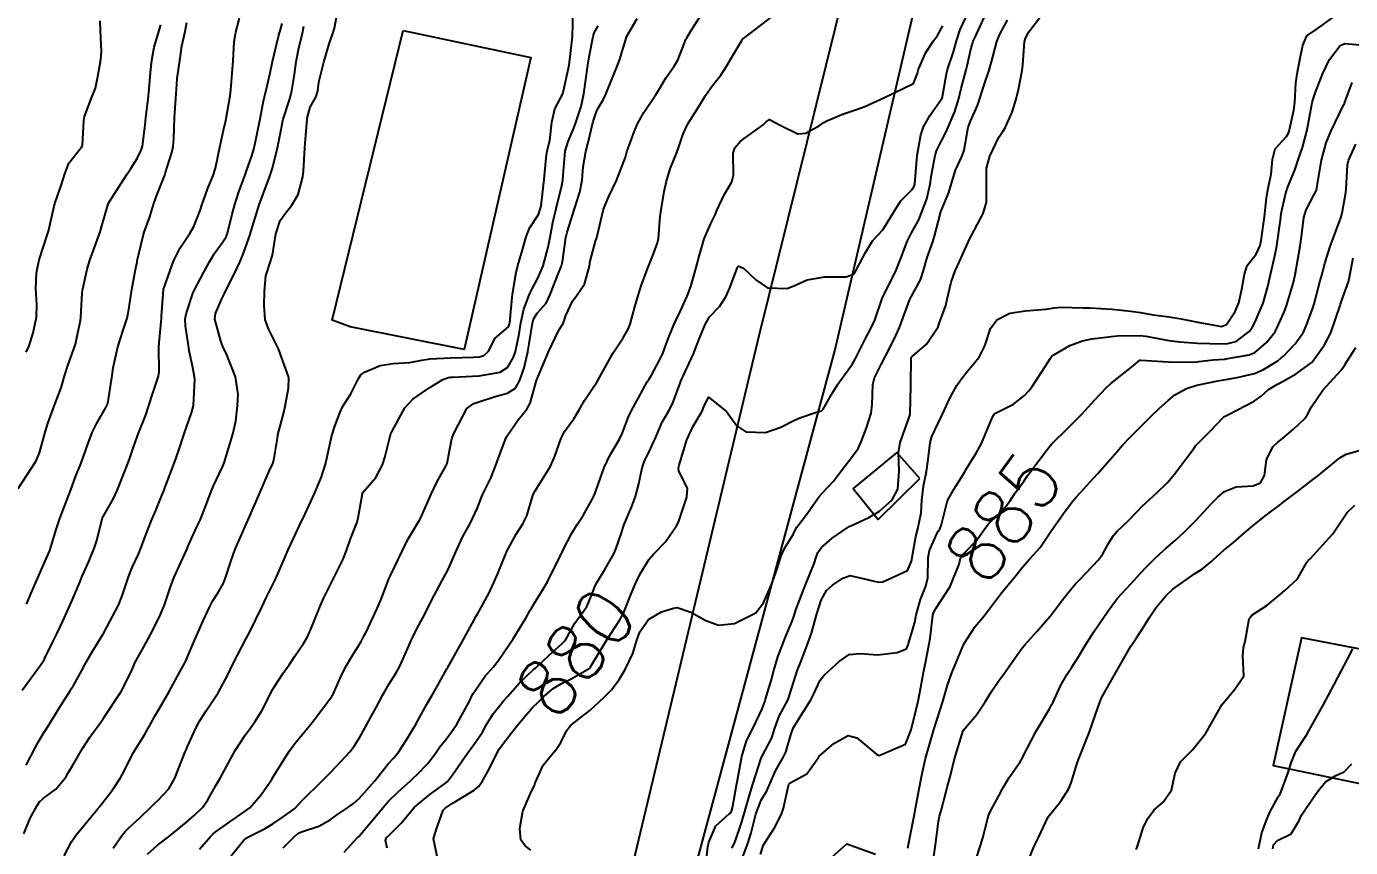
# Model space of a CAD drawing. Header units: metres. Extents: x 307586 to 320046, y 7427249 to 7434250.
# Drawn here: x 319633.7 to 319725.9, y 7427347 to 7427404.1 of the extents above; entities that cross this region are included whole.
import ezdxf
from ezdxf.enums import TextEntityAlignment as Align

# ---------------------------------------------------------------- set-up
doc = ezdxf.new("R2010")
doc.units = ezdxf.units.M
doc.header["$MEASUREMENT"] = 0
for name, color, linetype in [('Cotas', 45, 'Continuous'), ('Curvas de Nivel 1m', 11, 'Continuous'), ('Curvas de Nivel 5m', 15, 'Continuous'), ('Edificações', 30, 'Continuous'), ('Vias Secundárias', 230, 'Continuous')]:
    doc.layers.add(name, color=color, linetype=linetype)
doc.styles.add('Style-STANDARD', font='STANDARD.shx')

msp = doc.modelspace()

# ---------------------------------------------------------------- linework, layer by layer
at = {"layer": 'Curvas de Nivel 1m', "flags": 128}
for points, elevation in [([(319636.327, 7427346.366), (319636.838, 7427347.339), (319637.181, 7427347.855), (319638.62, 7427349.593), (319638.826, 7427349.831), (319638.841, 7427349.853), (319638.864, 7427349.877), (319639.712, 7427350.99), (319640.261, 7427351.816), (319640.478, 7427352.234), (319640.906, 7427353.087), (319641.154, 7427353.564), (319641.299, 7427353.806), (319641.934, 7427354.793), (319642.49, 7427355.795), (319642.646, 7427356.093), (319642.951, 7427356.623), (319643.618, 7427357.78), (319644.394, 7427359.186), (319644.703, 7427359.764), (319644.796, 7427359.953), (319644.992, 7427360.396), (319645.405, 7427361.36), (319645.576, 7427361.754), (319646.021, 7427362.752), (319646.477, 7427363.746), (319646.669, 7427364.113), (319647.048, 7427364.725), (319647.423, 7427365.37), (319647.573, 7427365.735), (319647.933, 7427366.872), (319648.245, 7427367.728), (319648.498, 7427368.32), (319649.113, 7427369.72), (319649.972, 7427371.707), (319650.603, 7427373.154), (319650.854, 7427373.694), (319650.927, 7427373.923), (319651.18, 7427375.466), (319651.212, 7427375.66), (319651.218, 7427375.69), (319651.626, 7427377.258), (319651.716, 7427377.685), (319651.962, 7427378.942), (319651.988, 7427379.682), (319651.253, 7427381.69), (319650.591, 7427383.025), (319650.319, 7427383.704), (319650.259, 7427384.735), (319650.277, 7427385.705), (319650.38, 7427386.77), (319650.686, 7427387.7), (319650.828, 7427388.2), (319651.076, 7427389.694), (319651.362, 7427390.623), (319651.817, 7427391.237), (319652.194, 7427391.682), (319652.629, 7427392.429), (319652.961, 7427393.674), (319653.003, 7427394.07), (319653.101, 7427395.673), (319653.122, 7427395.977), (319653.248, 7427397.672), (319653.274, 7427397.843), (319653.456, 7427398.51), (319653.877, 7427399.254), (319653.997, 7427399.662), (319654.076, 7427400.259), (319654.425, 7427401.656), (319654.795, 7427402.94), (319655.04, 7427403.647), (319655.149, 7427404.015), (319655.458, 7427405.641)], 872), ([(319639.737, 7427346.918), (319640.357, 7427347.815), (319640.58, 7427348.078), (319640.848, 7427348.348), (319641.612, 7427349.046), (319642.395, 7427349.795), (319642.63, 7427350.029), (319642.87, 7427350.259), (319643.625, 7427351.036), (319644.046, 7427351.773), (319644.764, 7427353.615), (319644.82, 7427353.761), (319644.916, 7427353.993), (319645.466, 7427355.224), (319645.751, 7427355.752), (319646.216, 7427356.482), (319646.961, 7427357.576), (319647.065, 7427357.738), (319647.721, 7427358.99), (319648.077, 7427359.724), (319649.011, 7427361.521), (319649.12, 7427361.718), (319649.227, 7427361.929), (319650.095, 7427363.704), (319650.401, 7427364.341), (319651.063, 7427365.69), (319651.668, 7427367.093), (319651.928, 7427367.682), (319652.296, 7427368.477), (319652.853, 7427369.673), (319652.941, 7427369.845), (319653.118, 7427370.197), (319653.789, 7427371.66), (319654.264, 7427372.773), (319654.537, 7427373.649), (319654.637, 7427374.172), (319654.967, 7427375.643), (319655.19, 7427376.3), (319655.555, 7427377.281), (319655.725, 7427377.635), (319656.288, 7427378.558), (319656.839, 7427379.624), (319656.984, 7427379.874), (319657.237, 7427380.061), (319658.332, 7427380.519), (319659.244, 7427380.658), (319660.396, 7427380.734), (319661.246, 7427380.891), (319661.828, 7427380.983), (319663.248, 7427381.061), (319664.836, 7427381.113), (319665.249, 7427381.135), (319665.554, 7427381.213), (319665.877, 7427381.514), (319666.349, 7427382.422), (319667.27, 7427383.224), (319667.351, 7427383.42), (319667.363, 7427383.499), (319667.529, 7427385.268), (319667.562, 7427385.497), (319667.803, 7427387.01), (319667.921, 7427387.494), (319668.244, 7427388.586), (319668.507, 7427389.488), (319668.746, 7427390.099), (319669.369, 7427391.05), (319669.516, 7427391.478), (319669.548, 7427391.651), (319669.768, 7427393.474), (319669.898, 7427394.99), (319669.98, 7427395.472), (319670.15, 7427396.189), (319670.286, 7427397.467), (319670.514, 7427398.407), (319671.068, 7427399.456), (319671.493, 7427401.45), (319671.723, 7427403.236), (319671.735, 7427403.448), (319671.781, 7427405.207)], 873), ([(319647.429, 7427345.731), (319648.84, 7427347.456), (319648.968, 7427347.583), (319649.178, 7427347.707), (319650.288, 7427348.259), (319650.856, 7427348.593), (319651.507, 7427349.039), (319652.387, 7427349.675), (319652.632, 7427349.916), (319652.878, 7427350.213), (319654.348, 7427351.648), (319654.899, 7427352.202), (319655.604, 7427352.935), (319656.232, 7427353.627), (319656.528, 7427354.014), (319656.928, 7427354.648), (319657.28, 7427355.272), (319657.46, 7427355.612), (319658.053, 7427356.702), (319658.536, 7427357.596), (319658.686, 7427357.876), (319658.975, 7427358.363), (319659.451, 7427359.121), (319659.711, 7427359.583), (319660.115, 7427360.466), (319660.581, 7427361.574), (319661.022, 7427362.444), (319661.426, 7427363.169), (319661.623, 7427363.564), (319662.094, 7427364.512), (319662.664, 7427365.554), (319662.807, 7427365.811), (319663.071, 7427366.317), (319663.612, 7427367.542), (319664.069, 7427368.564), (319664.611, 7427369.528), (319665.124, 7427370.608), (319665.368, 7427371.28), (319665.47, 7427371.517), (319666.015, 7427372.641), (319666.368, 7427373.508), (319666.578, 7427374.09), (319667.106, 7427375.501), (319667.134, 7427375.55), (319667.184, 7427375.619), (319667.944, 7427376.744), (319668.546, 7427377.487), (319668.789, 7427377.904), (319669.233, 7427379.48), (319670.056, 7427381.468), (319670.789, 7427382.978), (319671.075, 7427383.453), (319671.137, 7427383.59), (319671.281, 7427384.001), (319671.734, 7427385.008), (319672.068, 7427385.442), (319672.565, 7427386.183), (319672.909, 7427387.434), (319672.976, 7427387.785), (319673.349, 7427389.173), (319673.413, 7427389.368), (319673.43, 7427389.429), (319673.448, 7427389.522), (319673.891, 7427391.422), (319674.256, 7427392.287), (319674.802, 7427393.409), (319675.419, 7427395.038), (319675.5, 7427395.321), (319675.526, 7427395.399), (319676.026, 7427396.805), (319676.278, 7427397.392), (319676.699, 7427398.143), (319677.471, 7427399.274), (319677.515, 7427399.337), (319677.539, 7427399.379), (319678.262, 7427400.595), (319678.823, 7427401.367), (319679.073, 7427401.79), (319679.516, 7427402.925), (319679.638, 7427403.242), (319679.696, 7427403.357), (319679.956, 7427403.782), (319680.958, 7427405.339)], 876), ([(319658.836, 7427346.902), (319658.714, 7427347.464), (319658.754, 7427347.591), (319658.789, 7427347.645), (319658.845, 7427347.704), (319659.795, 7427348.645), (319660.562, 7427349.573), (319660.709, 7427349.737), (319660.876, 7427349.886), (319661.792, 7427350.653), (319662.892, 7427351.436), (319663.021, 7427351.548), (319663.375, 7427352.02), (319664.421, 7427353.527), (319664.629, 7427353.813), (319664.923, 7427354.218), (319665.457, 7427354.993), (319665.757, 7427355.512), (319666.203, 7427356.255), (319666.96, 7427357.186), (319667.227, 7427357.496), (319668.041, 7427358.42), (319668.991, 7427359.321), (319669.074, 7427359.387), (319669.177, 7427359.468), (319670.118, 7427360.343), (319671.01, 7427361.153), (319671.162, 7427361.297), (319671.264, 7427361.447), (319671.888, 7427362.578), (319672.528, 7427363.435), (319672.733, 7427363.737), (319673.049, 7427364.5), (319673.316, 7427365.17), (319673.443, 7427365.424), (319673.979, 7427366.324), (319674.612, 7427367.407), (319674.763, 7427367.73), (319675.103, 7427368.726), (319675.261, 7427369.249), (319675.32, 7427369.398), (319675.856, 7427370.662), (319676.117, 7427371.39), (319676.337, 7427372.192), (319676.591, 7427373.386), (319676.725, 7427373.819), (319677.173, 7427374.73), (319677.382, 7427375.176), (319677.462, 7427375.377), (319677.992, 7427376.575), (319678.455, 7427377.367), (319678.709, 7427377.866), (319679.232, 7427379.287), (319679.249, 7427379.344), (319679.255, 7427379.36), (319679.269, 7427379.395), (319680.162, 7427381.346), (319680.478, 7427382.129), (319680.954, 7427383.335), (319681.289, 7427383.909), (319681.985, 7427384.634), (319682.413, 7427385.319), (319682.7, 7427385.925), (319683.208, 7427387.311), (319683.242, 7427387.393), (319683.325, 7427387.451), (319683.659, 7427387.305), (319684.513, 7427386.49), (319685.31, 7427385.939), (319686.684, 7427385.892), (319687.312, 7427386.141), (319688.083, 7427386.485), (319689.318, 7427386.711), (319690.807, 7427386.707), (319691.32, 7427386.888), (319691.457, 7427387.073), (319691.523, 7427387.208), (319692.137, 7427388.406), (319692.631, 7427389.197), (319692.979, 7427389.572), (319693.361, 7427389.966), (319694.1, 7427391.179), (319694.581, 7427391.976), (319695.397, 7427392.775), (319695.547, 7427393.013), (319695.577, 7427393.158), (319695.71, 7427394.868), (319695.739, 7427395.157), (319695.992, 7427396.6), (319696.184, 7427397.153), (319696.645, 7427397.958), (319697.473, 7427399.114), (319697.481, 7427399.131), (319697.777, 7427400.85), (319697.855, 7427401.136), (319698.271, 7427402.372), (319698.476, 7427403.13), (319698.733, 7427403.926), (319699.3, 7427405.122)], 879), ([(319680.971, 7427345.329), (319681.17, 7427346.997), (319681.232, 7427347.326), (319681.725, 7427348.456), (319682.675, 7427349.312), (319682.788, 7427349.397), (319682.877, 7427349.728), (319683.164, 7427351.306), (319683.227, 7427351.636), (319683.541, 7427353.301), (319683.847, 7427354.379), (319684.315, 7427355.289), (319684.956, 7427356.601), (319685.132, 7427357.107), (319685.186, 7427357.278), (319685.596, 7427358.661), (319685.757, 7427359.272), (319686.041, 7427360.232), (319686.431, 7427361.266), (319686.6, 7427361.684), (319687.035, 7427362.716), (319687.183, 7427363.116), (319687.224, 7427363.257), (319687.301, 7427363.512), (319687.963, 7427365.247), (319688.567, 7427366.727), (319688.731, 7427367.235), (319688.83, 7427367.491), (319689.092, 7427367.841), (319689.828, 7427368.497), (319690.871, 7427369.212), (319691.012, 7427369.313), (319691.115, 7427369.369), (319692.389, 7427369.929), (319693.125, 7427370.39), (319694.013, 7427371.177), (319694.408, 7427371.907), (319694.497, 7427373.17), (319694.443, 7427374.439), (319694.562, 7427375.169), (319695.201, 7427376.973), (319695.251, 7427377.111), (319695.261, 7427377.159), (319695.309, 7427379.082), (319695.309, 7427379.159), (319695.338, 7427381.073), (319695.385, 7427381.159), (319696.403, 7427382.012), (319697.161, 7427383.141), (319697.199, 7427383.225), (319697.286, 7427383.456), (319697.73, 7427384.704), (319697.829, 7427385.135), (319698.113, 7427386.334), (319698.395, 7427387.129), (319698.683, 7427387.776), (319699.296, 7427389.121), (319699.312, 7427389.161), (319699.354, 7427389.242), (319700.351, 7427391.105), (319700.575, 7427391.912), (319700.571, 7427393.102), (319700.582, 7427394.27), (319700.804, 7427395.099), (319701.436, 7427396.435), (319701.703, 7427396.825), (319701.877, 7427397.086), (319702.371, 7427398.169), (319702.651, 7427399.078), (319702.803, 7427399.754), (319703.065, 7427401.074), (319703.112, 7427401.461), (319703.224, 7427403.073), (319703.283, 7427403.314), (319703.53, 7427403.769), (319704.521, 7427405.055)], 882), ([(319633.133, 7427371.961), (319634.375, 7427373.892), (319634.611, 7427374.438), (319635.005, 7427375.883), (319635.189, 7427376.485), (319635.56, 7427377.515), (319635.704, 7427377.875), (319636.122, 7427378.963), (319636.384, 7427379.868), (319636.576, 7427380.524), (319637.075, 7427381.862), (319637.116, 7427382), (319637.261, 7427382.69), (319637.463, 7427383.666), (319637.493, 7427383.858), (319637.579, 7427385.576), (319637.617, 7427385.857), (319637.93, 7427387.24), (319638.11, 7427387.852), (319638.445, 7427388.74), (319638.836, 7427389.845), (319638.956, 7427390.244), (319639.371, 7427391.696), (319639.422, 7427391.839), (319639.477, 7427391.942), (319640.691, 7427393.821), (319640.966, 7427394.25), (319641.41, 7427394.94), (319641.699, 7427395.527), (319641.774, 7427395.806), (319641.967, 7427397.275), (319642.025, 7427397.804), (319642.187, 7427399.078), (319642.252, 7427399.802), (319642.343, 7427400.942), (319642.429, 7427401.801), (319642.593, 7427402.708), (319642.92, 7427403.796), (319643.071, 7427404.244)], 867), ([(319633.404, 7427357.903), (319634.495, 7427359.404), (319634.85, 7427359.882), (319634.9, 7427359.965), (319634.987, 7427360.145), (319635.552, 7427361.327), (319635.833, 7427361.872), (319636.223, 7427362.666), (319636.754, 7427363.863), (319636.839, 7427364.059), (319637.043, 7427364.549), (319637.434, 7427365.48), (319637.59, 7427365.855), (319638.047, 7427366.877), (319638.45, 7427367.846), (319638.596, 7427368.336), (319638.963, 7427369.841), (319639.003, 7427369.942), (319639.107, 7427370.134), (319639.742, 7427371.212), (319640.028, 7427371.827), (319640.599, 7427373.27), (319640.802, 7427373.815), (319640.896, 7427374.075), (319641.168, 7427374.844), (319641.42, 7427375.567), (319641.51, 7427375.807), (319641.985, 7427377.012), (319642.257, 7427377.799), (319642.484, 7427378.527), (319642.895, 7427379.793), (319642.935, 7427380.094), (319642.921, 7427381.793), (319642.94, 7427382.109), (319643.096, 7427383.792), (319643.108, 7427383.959), (319643.238, 7427385.791), (319643.248, 7427385.846), (319643.305, 7427386.026), (319643.946, 7427387.781), (319644.4, 7427388.712), (319645.115, 7427389.764), (319645.357, 7427390.195), (319645.797, 7427391.327), (319645.945, 7427391.754), (319646.323, 7427392.812), (319646.703, 7427393.747), (319646.866, 7427394.28), (319647.168, 7427395.743), (319647.218, 7427395.95), (319647.435, 7427396.915), (319647.582, 7427397.598), (319647.61, 7427397.738), (319647.888, 7427399.314), (319647.935, 7427399.735), (319648.06, 7427401.161), (319648.089, 7427401.734), (319648.17, 7427403.069), (319648.279, 7427403.732), (319648.55, 7427404.708)], 869), ([(319633.514, 7427347.9), (319633.959, 7427348.998), (319634.449, 7427349.886), (319634.619, 7427350.131), (319634.87, 7427350.365), (319635.742, 7427351.009), (319636.445, 7427351.864), (319636.614, 7427352.145), (319636.901, 7427352.646), (319637.609, 7427353.85), (319638.12, 7427354.647), (319638.942, 7427355.781), (319638.965, 7427355.808), (319638.979, 7427355.83), (319639.073, 7427355.957), (319640.287, 7427357.82), (319640.976, 7427359.146), (319641.17, 7427359.619), (319641.255, 7427359.807), (319641.869, 7427360.932), (319642.351, 7427361.797), (319642.581, 7427362.231), (319643.026, 7427363.138), (319643.288, 7427363.786), (319643.728, 7427365.105), (319643.986, 7427365.776), (319644.733, 7427367.418), (319644.887, 7427367.763), (319644.949, 7427367.898), (319645.09, 7427368.222), (319645.58, 7427369.281), (319645.79, 7427369.753), (319646.175, 7427370.697), (319646.565, 7427371.746), (319646.73, 7427372.151), (319647.146, 7427373.023), (319647.383, 7427373.505), (319647.478, 7427373.737), (319647.86, 7427375.045), (319648.071, 7427375.731), (319648.279, 7427376.642), (319648.394, 7427377.728), (319648.438, 7427378.504), (319648.261, 7427379.73), (319647.601, 7427381.385), (319647.422, 7427381.738), (319647.257, 7427382.151), (319646.825, 7427383.744), (319646.87, 7427384.153), (319647.294, 7427385.129), (319647.488, 7427385.55), (319647.581, 7427385.737), (319648.163, 7427386.883), (319648.559, 7427387.728), (319648.788, 7427388.268), (319649.303, 7427389.721), (319649.314, 7427389.76), (319649.355, 7427389.904), (319649.906, 7427391.712), (319650.203, 7427392.529), (319650.653, 7427393.701), (319650.832, 7427394.268), (319651.179, 7427395.694), (319651.436, 7427396.958), (319651.549, 7427397.582), (319651.576, 7427397.689), (319652.052, 7427399.096), (319652.187, 7427399.683), (319652.362, 7427400.803), (319652.489, 7427401.68), (319652.648, 7427402.532), (319652.931, 7427403.676), (319653.032, 7427404.163)], 871), ([(319633.691, 7427381.459), (319633.881, 7427381.901), (319634.174, 7427382.809), (319634.407, 7427383.893), (319634.414, 7427384.765), (319634.357, 7427385.894), (319634.409, 7427386.989), (319634.594, 7427387.891), (319635.192, 7427389.733), (319635.234, 7427389.882), (319635.255, 7427389.971), (319635.351, 7427390.393), (319635.628, 7427391.619), (319635.696, 7427391.877), (319636.132, 7427393.126), (319636.366, 7427393.87), (319636.649, 7427394.623), (319637.419, 7427395.595), (319637.546, 7427395.733), (319637.595, 7427395.858), (319637.701, 7427397.597), (319637.743, 7427397.857), (319638.213, 7427399.101), (319638.502, 7427399.85), (319638.681, 7427400.648), (319638.881, 7427401.846), (319638.926, 7427402.419), (319638.858, 7427403.847), (319638.836, 7427404.534)], 866), ([(319633.701, 7427363.9), (319634.105, 7427364.837), (319634.568, 7427365.887), (319635.075, 7427367.071), (319635.318, 7427367.64), (319635.408, 7427367.877), (319635.796, 7427369.173), (319636.023, 7427369.871), (319636.328, 7427370.654), (319636.781, 7427371.864), (319636.876, 7427372.122), (319637.143, 7427372.833), (319637.44, 7427373.568), (319637.554, 7427373.856), (319637.978, 7427375.045), (319638.276, 7427375.849), (319638.571, 7427376.465), (319639.2, 7427377.559), (319639.337, 7427377.838), (319639.393, 7427378.025), (319639.667, 7427379.833), (319639.75, 7427380.352), (319640.074, 7427381.828), (319640.428, 7427382.986), (319640.706, 7427383.818), (319640.808, 7427384.289), (319641.035, 7427385.814), (319641.318, 7427387.32), (319641.401, 7427387.73), (319641.415, 7427387.809), (319641.778, 7427389.374), (319641.911, 7427389.804), (319642.292, 7427390.872), (319642.575, 7427391.798), (319642.782, 7427392.393), (319643.348, 7427393.79), (319643.356, 7427393.827), (319643.395, 7427393.96), (319643.83, 7427395.371), (319643.919, 7427395.783), (319643.973, 7427396.326), (319644.024, 7427397.781), (319644.115, 7427399.128), (319644.149, 7427399.78), (319644.205, 7427400.504), (319644.376, 7427401.777), (319644.518, 7427402.795), (319644.747, 7427403.778), (319644.88, 7427404.419)], 868), ([(319642.141, 7427346.485), (319642.836, 7427347.124), (319643.684, 7427347.777), (319644.853, 7427348.725), (319645.413, 7427349.198), (319645.972, 7427349.749), (319646.336, 7427350.28), (319646.886, 7427351.278), (319647.16, 7427351.736), (319647.463, 7427352.296), (319648.236, 7427353.72), (319648.929, 7427354.773), (319649.323, 7427355.32), (319649.601, 7427355.703), (319650.129, 7427356.52), (319650.72, 7427357.692), (319650.797, 7427357.86), (319650.97, 7427358.167), (319651.572, 7427359.097), (319651.99, 7427359.68), (319652.406, 7427360.269), (319653.008, 7427361.161), (319653.293, 7427361.666), (319653.517, 7427362.162), (319654.112, 7427363.654), (319654.399, 7427364.293), (319655.063, 7427365.64), (319655.727, 7427366.983), (319655.988, 7427367.631), (319656.279, 7427368.444), (319656.733, 7427369.624), (319656.817, 7427369.922), (319657.103, 7427371.62), (319657.109, 7427371.644), (319657.133, 7427371.668), (319658.036, 7427372.719), (319658.503, 7427373.607), (319658.657, 7427374.108), (319659.027, 7427375.602), (319659.065, 7427375.721), (319659.187, 7427376.002), (319660.048, 7427377.587), (319660.605, 7427378.186), (319661.218, 7427378.6), (319661.795, 7427378.993), (319662.713, 7427379.555), (319663.091, 7427379.694), (319663.235, 7427379.712), (319663.404, 7427379.717), (319665.236, 7427379.813), (319666.691, 7427380.053), (319667.242, 7427380.42), (319667.635, 7427381.11), (319667.757, 7427381.495), (319668.026, 7427382.732), (319668.144, 7427383.491), (319668.335, 7427384.441), (319668.739, 7427385.486), (319668.918, 7427385.873), (319669.314, 7427386.619), (319669.701, 7427387.474), (319670.05, 7427388.761), (319670.183, 7427389.468), (319670.376, 7427390.478), (319670.602, 7427391.462), (319670.99, 7427393.057), (319671.056, 7427393.455), (319671.08, 7427393.772), (319671.23, 7427395.453), (319671.43, 7427396.12), (319671.839, 7427397.046), (319671.978, 7427397.445), (319672.332, 7427398.57), (319672.532, 7427399.439), (319672.64, 7427400.28), (319672.804, 7427401.437), (319672.908, 7427402.027), (319673.17, 7427403.434), (319673.253, 7427403.706), (319673.53, 7427404.179)], 874), ([(319651.584, 7427346.934), (319652.316, 7427347.675), (319652.597, 7427347.922), (319652.849, 7427348.044), (319654.07, 7427348.437), (319654.862, 7427348.89), (319655.297, 7427349.205), (319655.934, 7427349.629), (319656.487, 7427350.014), (319656.88, 7427350.365), (319657.956, 7427351.604), (319658.905, 7427352.777), (319659.29, 7427353.206), (319659.617, 7427353.583), (319660.128, 7427354.375), (319660.838, 7427355.571), (319660.878, 7427355.636), (319660.945, 7427355.76), (319661.591, 7427356.93), (319661.951, 7427357.56), (319662.323, 7427358.206), (319662.991, 7427359.39), (319663.049, 7427359.492), (319663.079, 7427359.549), (319663.203, 7427359.755), (319664.185, 7427361.532), (319665.028, 7427363.073), (319665.194, 7427363.356), (319665.288, 7427363.517), (319665.907, 7427364.655), (319666.303, 7427365.508), (319666.526, 7427366.048), (319667.082, 7427367.405), (319667.126, 7427367.5), (319667.82, 7427368.775), (319668.273, 7427369.488), (319668.558, 7427370.046), (319668.979, 7427371.482), (319669.023, 7427371.592), (319669.136, 7427371.785), (319670.18, 7427373.465), (319670.487, 7427374.136), (319670.943, 7427375.454), (319671.188, 7427375.917), (319671.83, 7427376.811), (319672.207, 7427377.44), (319672.564, 7427378.085), (319673.227, 7427379.063), (319673.376, 7427379.282), (319673.469, 7427379.426), (319673.754, 7427379.939), (319674.579, 7427381.41), (319675.264, 7427382.459), (319675.615, 7427383.051), (319675.744, 7427383.395), (319676.079, 7427384.604), (319676.311, 7427385.39), (319676.549, 7427386.149), (319677.007, 7427387.383), (319677.097, 7427387.611), (319677.335, 7427388.185), (319677.659, 7427389.066), (319677.721, 7427389.376), (319677.85, 7427390.893), (319677.911, 7427391.375), (319678.127, 7427392.638), (319678.283, 7427393.371), (319678.551, 7427394.229), (319678.993, 7427395.364), (319679.109, 7427395.68), (319679.436, 7427396.653), (319679.766, 7427397.355), (319680.42, 7427398.384), (319681.007, 7427399.337), (319681.48, 7427400.021), (319682.065, 7427400.746), (319682.446, 7427401.32), (319682.829, 7427401.99), (319683.521, 7427403.165), (319683.579, 7427403.252), (319683.642, 7427403.308), (319685.538, 7427404.74)], 877), ([(319655.843, 7427346.619), (319656.747, 7427347.621), (319656.8, 7427347.664), (319656.844, 7427347.712), (319657.714, 7427348.753), (319658.422, 7427349.597), (319658.878, 7427350.125), (319659.609, 7427350.859), (319660.418, 7427351.575), (319660.666, 7427351.801), (319660.897, 7427352.025), (319661.658, 7427352.809), (319662.22, 7427353.557), (319662.499, 7427353.975), (319662.927, 7427354.509), (319663.384, 7427355.095), (319663.679, 7427355.539), (319664.527, 7427357.095), (319664.733, 7427357.523), (319664.814, 7427357.673), (319664.969, 7427357.923), (319665.641, 7427358.856), (319666.2, 7427359.508), (319666.551, 7427359.951), (319667.004, 7427360.596), (319667.615, 7427361.491), (319668.482, 7427362.933), (319668.792, 7427363.474), (319668.88, 7427363.627), (319669.039, 7427363.9), (319669.652, 7427364.866), (319669.996, 7427365.461), (319670.877, 7427367.248), (319670.975, 7427367.452), (319671.011, 7427367.524), (319671.086, 7427367.677), (319671.691, 7427368.857), (319672.057, 7427369.441), (319672.477, 7427370.079), (319673.131, 7427371.239), (319673.223, 7427371.429), (319673.283, 7427371.576), (319673.944, 7427373.418), (319674.326, 7427374.252), (319675.006, 7427375.403), (319675.187, 7427375.778), (319675.645, 7427376.949), (319675.847, 7427377.394), (319676.328, 7427378.277), (319676.946, 7427379.383), (319677.056, 7427379.561), (319677.238, 7427379.863), (319677.777, 7427380.845), (319678.024, 7427381.372), (319678.358, 7427382.273), (319678.788, 7427383.365), (319678.951, 7427383.698), (319679.293, 7427384.37), (319679.73, 7427385.354), (319679.985, 7427386.025), (319680.359, 7427387.344), (319680.548, 7427388.129), (319680.91, 7427389.337), (319681.364, 7427390.421), (319681.669, 7427391.028), (319681.801, 7427391.326), (319682.309, 7427392.401), (319682.826, 7427393.316), (319682.94, 7427393.782), (319682.938, 7427395.315), (319683.049, 7427395.692), (319683.431, 7427396.14), (319685.017, 7427397.286), (319685.231, 7427397.498), (319685.449, 7427397.66), (319686.204, 7427397.272), (319687.437, 7427396.669), (319687.997, 7427396.695), (319688.944, 7427397.245), (319689.24, 7427397.449), (319689.448, 7427397.567), (319690.622, 7427398.056), (319691.46, 7427398.343), (319692.104, 7427398.563), (319693.473, 7427399.19), (319695.483, 7427400.176), (319695.76, 7427400.887), (319695.837, 7427401.157), (319696.343, 7427402.319), (319696.88, 7427403.146), (319697.152, 7427403.519), (319697.533, 7427404.187)], 878), ([(319668.836, 7427346.757), (319668.441, 7427347.079), (319668.149, 7427347.48), (319668.061, 7427348.276), (319668.267, 7427349.479), (319668.887, 7427350.888), (319669.08, 7427351.279), (319669.139, 7427351.468), (319669.689, 7427352.679), (319670.328, 7427353.456), (319670.602, 7427353.769), (319670.925, 7427354.258), (319671.314, 7427355.07), (319671.588, 7427355.444), (319672.347, 7427356.038), (319672.954, 7427356.504), (319673.953, 7427357.415), (319674.447, 7427357.932), (319674.982, 7427358.663), (319675.26, 7427359.126), (319675.423, 7427359.396), (319675.935, 7427360.46), (319676.218, 7427361.388), (319676.433, 7427361.971), (319677.027, 7427362.824), (319677.943, 7427363.366), (319678.761, 7427363.631), (319679.038, 7427363.668), (319679.983, 7427363.341), (319681.027, 7427362.755), (319681.901, 7427362.444), (319683.025, 7427362.548), (319684.497, 7427363.288), (319685.05, 7427364.001), (319685.445, 7427364.891), (319685.6, 7427365.275), (319685.992, 7427366.352), (319686.267, 7427367.268), (319686.521, 7427367.836), (319687.105, 7427368.756), (319687.273, 7427369.095), (319687.365, 7427369.256), (319688.108, 7427370.231), (319688.791, 7427371.235), (319688.936, 7427371.433), (319689.139, 7427371.649), (319689.914, 7427372.466), (319690.485, 7427373.22), (319691.172, 7427374.115), (319691.632, 7427374.752), (319691.855, 7427375.203), (319692.216, 7427376.176), (319692.534, 7427377.197), (319692.609, 7427377.799), (319692.649, 7427379.196), (319692.771, 7427379.662), (319693.247, 7427380.6), (319693.543, 7427381.186), (319694.125, 7427382.322), (319694.519, 7427383.171), (319695.218, 7427385.078), (319695.25, 7427385.161), (319695.304, 7427385.27), (319695.969, 7427386.501), (319696.197, 7427387.151), (319696.449, 7427388.036), (319696.837, 7427389.145), (319696.963, 7427389.538), (319697.36, 7427391.14), (319697.374, 7427391.184), (319697.959, 7427392.57), (319698.119, 7427393.133), (319698.422, 7427394.121), (319698.878, 7427395.125), (319699.017, 7427395.534), (319699.307, 7427397.121), (319699.332, 7427397.234), (319699.449, 7427397.55), (319699.942, 7427398.637), (319700.109, 7427399.11), (319700.381, 7427400.006), (319700.752, 7427401.101), (319700.924, 7427401.677), (319701.297, 7427403.093), (319701.528, 7427403.642), (319702.04, 7427404.583)], 881), ([(319682.839, 7427346.918), (319683.034, 7427347.307), (319683.502, 7427348.662), (319683.695, 7427349.298), (319684.02, 7427350.428), (319684.266, 7427351.289), (319684.913, 7427353.245), (319684.924, 7427353.269), (319685.611, 7427354.599), (319685.838, 7427355.271), (319686.124, 7427356.096), (319686.749, 7427357.262), (319686.816, 7427357.41), (319686.973, 7427357.942), (319687.291, 7427358.952), (319687.395, 7427359.254), (319687.635, 7427359.886), (319688.162, 7427361.243), (319688.378, 7427361.885), (319688.755, 7427363.234), (319689.053, 7427364.192), (319689.424, 7427364.862), (319689.855, 7427365.222), (319690.569, 7427365.714), (319691.07, 7427365.902), (319692.746, 7427365.513), (319693.065, 7427365.438), (319693.347, 7427365.467), (319695.074, 7427366.25), (319695.344, 7427366.894), (319695.386, 7427367.157), (319695.651, 7427368.608), (319695.793, 7427369.153), (319696.018, 7427370.257), (319696.081, 7427371.151), (319696.185, 7427372.112), (319696.404, 7427373.148), (319696.492, 7427373.825), (319696.64, 7427375.145), (319696.761, 7427375.57), (319697.197, 7427376.505), (319697.499, 7427377.137), (319698.053, 7427378.299), (319698.514, 7427379.127), (319698.798, 7427379.564), (319699.243, 7427380.127), (319700.074, 7427381.108), (319700.464, 7427381.903), (319700.842, 7427383.097), (319701.289, 7427383.714), (319702.206, 7427384.168), (319703.296, 7427384.343), (319704.703, 7427384.455), (319705.298, 7427384.547), (319705.748, 7427384.586), (319707.298, 7427384.545), (319707.781, 7427384.532), (319709.297, 7427384.457), (319710.634, 7427384.318), (319711.295, 7427384.227), (319712.19, 7427384.065), (319713.292, 7427383.905), (319714.138, 7427383.784), (319715.289, 7427383.547), (319716.954, 7427383.235), (319717.288, 7427383.379), (319717.902, 7427384.289), (319718.151, 7427384.892), (319718.364, 7427385.843), (319718.535, 7427386.888), (319718.735, 7427387.49), (319719.347, 7427388.278), (319719.631, 7427388.876), (319719.715, 7427389.234), (319719.941, 7427390.871), (319720.07, 7427392.193), (319720.185, 7427392.868), (319720.407, 7427393.859), (319720.502, 7427394.864), (319720.687, 7427395.608), (319721.447, 7427396.455), (319721.604, 7427396.695), (319721.651, 7427396.848), (319721.992, 7427398.32), (319722.055, 7427398.844), (319722.13, 7427400.2), (319722.209, 7427400.843), (319722.423, 7427401.927), (319722.606, 7427402.839), (319722.889, 7427403.477), (319723.534, 7427403.931), (319724.767, 7427404.812)], 883), ([(319683.454, 7427345.926), (319683.965, 7427347.293), (319684.178, 7427347.965), (319684.514, 7427349.285), (319684.883, 7427350.25), (319685.264, 7427350.901), (319685.439, 7427351.275), (319685.885, 7427352.288), (319686.439, 7427353.265), (319686.587, 7427353.603), (319686.938, 7427354.81), (319687.099, 7427355.258), (319687.317, 7427355.625), (319688.338, 7427357.239), (319688.547, 7427357.659), (319688.983, 7427358.599), (319689.264, 7427358.952), (319689.58, 7427359.224), (319690.305, 7427359.912), (319691.005, 7427360.387), (319691.744, 7427360.464), (319693.005, 7427360.37), (319694.362, 7427360.526), (319695.009, 7427360.799), (319695.11, 7427361.061), (319695.137, 7427361.159), (319695.571, 7427362.618), (319695.686, 7427363.154), (319695.969, 7427364.236), (319696.345, 7427365.147), (319696.483, 7427365.732), (319696.515, 7427367.146), (319696.598, 7427367.637), (319697.108, 7427368.811), (319697.238, 7427369.011), (319697.324, 7427369.137), (319697.43, 7427369.45), (319697.848, 7427371.129), (319698.326, 7427371.941), (319699.059, 7427373.112), (319699.165, 7427373.308), (319699.853, 7427374.427), (319700.226, 7427375.1), (319700.979, 7427376.87), (319701.082, 7427377.092), (319701.134, 7427377.161), (319701.205, 7427377.203), (319702.457, 7427377.835), (319703.224, 7427378.442), (319703.526, 7427378.768), (319703.75, 7427379.062), (319704.651, 7427380.453), (319705.024, 7427381.043), (319705.127, 7427381.17), (319705.256, 7427381.266), (319706.373, 7427381.922), (319707.271, 7427382.25), (319707.915, 7427382.372), (319709.276, 7427382.553), (319709.681, 7427382.59), (319711.278, 7427382.619), (319711.673, 7427382.57), (319713.273, 7427382.262), (319714.044, 7427382.165), (319715.27, 7427382.081), (319716.128, 7427382.053), (319717.27, 7427382.035), (319717.969, 7427382.193), (319718.88, 7427382.884), (319719.053, 7427383.115), (319719.29, 7427383.577), (319719.836, 7427384.872), (319720.172, 7427386.016), (319720.359, 7427386.865), (319720.658, 7427388.172), (319720.803, 7427388.858), (319721.034, 7427390.519), (319721.067, 7427390.855), (319721.109, 7427391.122), (319721.397, 7427392.452), (319721.487, 7427392.764), (319721.523, 7427392.849), (319722.067, 7427394.193), (319722.287, 7427394.841), (319722.577, 7427395.698), (319722.881, 7427396.836), (319722.98, 7427397.313), (319723.262, 7427398.832), (319723.3, 7427399.006), (319723.48, 7427399.561), (319723.988, 7427400.823), (319724.477, 7427401.846), (319725.207, 7427402.805), (319725.524, 7427402.941), (319727.385, 7427402.781)], 884), ([(319695.089, 7427346.909), (319695.15, 7427347.157), (319695.43, 7427348.589), (319695.53, 7427349.153), (319695.736, 7427350.299), (319695.897, 7427351.15), (319696.059, 7427351.995), (319696.317, 7427353.146), (319696.876, 7427355.074), (319696.895, 7427355.14), (319696.904, 7427355.179), (319696.945, 7427355.317), (319697.522, 7427357.132), (319697.857, 7427358.249), (319698.166, 7427359.122), (319698.967, 7427361.065), (319698.985, 7427361.11), (319698.991, 7427361.133), (319699.014, 7427361.17), (319699.796, 7427362.338), (319700.4, 7427363.096), (319700.685, 7427363.455), (319701.052, 7427363.96), (319701.54, 7427364.603), (319701.947, 7427365.081), (319702.454, 7427365.691), (319703.077, 7427366.489), (319703.593, 7427367.062), (319704.305, 7427367.842), (319705.113, 7427369.04), (319705.931, 7427370.226), (319706.549, 7427371.026), (319706.818, 7427371.343), (319707.143, 7427371.711), (319707.767, 7427372.397), (319708.319, 7427373.003), (319709.173, 7427373.959), (319709.646, 7427374.518), (319710.054, 7427374.981), (319710.613, 7427375.552), (319711.195, 7427376.147), (319711.607, 7427376.558), (319712.017, 7427376.962), (319712.621, 7427377.546), (319713.22, 7427378.097), (319713.685, 7427378.484), (319714.508, 7427378.931), (319715.235, 7427379.146), (319716.684, 7427379.46), (319717.239, 7427379.553), (319718.042, 7427379.689), (319719.244, 7427379.975), (319719.872, 7427380.238), (319720.858, 7427380.854), (319721.083, 7427381.025), (319721.258, 7427381.185), (319722.086, 7427382.027), (319722.645, 7427382.836), (319722.844, 7427383.278), (319723.3, 7427384.518), (319723.396, 7427384.829), (319723.788, 7427386.361), (319723.923, 7427386.821), (319724.148, 7427387.625), (319724.504, 7427388.813), (319725.189, 7427390.621), (319725.261, 7427390.802), (319725.288, 7427390.887), (319725.38, 7427391.285), (319725.613, 7427392.585), (319725.635, 7427392.798), (319725.721, 7427394.496), (319725.792, 7427394.796), (319726.302, 7427395.929)], 886), ([(319696.83, 7427345.831), (319697.026, 7427347.137), (319697.238, 7427348.764), (319697.309, 7427349.133), (319697.452, 7427349.705), (319697.843, 7427351.126), (319698.064, 7427351.965), (319698.356, 7427353.119), (319698.943, 7427355.11), (319699.868, 7427356.186), (319700.476, 7427357.095), (319700.661, 7427357.4), (319700.975, 7427357.891), (319701.461, 7427358.61), (319701.794, 7427359.082), (319702.298, 7427359.779), (319703.01, 7427360.792), (319703.236, 7427361.067), (319704.091, 7427361.99), (319704.996, 7427363.041), (319705.043, 7427363.096), (319705.874, 7427364.213), (319706.513, 7427365.026), (319706.773, 7427365.315), (319707.069, 7427365.616), (319708.382, 7427367.001), (319708.678, 7427367.407), (319709.101, 7427368.168), (319709.417, 7427368.678), (319709.685, 7427368.984), (319710.418, 7427369.679), (319711.128, 7427370.432), (319711.393, 7427370.705), (319711.676, 7427370.965), (319712.446, 7427371.654), (319713.154, 7427372.349), (319713.435, 7427372.67), (319713.646, 7427372.943), (319715.013, 7427374.754), (319715.14, 7427374.921), (319715.183, 7427374.972), (319716.143, 7427375.961), (319717.061, 7427376.901), (319717.14, 7427376.964), (319717.204, 7427377.003), (319717.421, 7427377.112), (319719.225, 7427378.049), (319719.696, 7427378.397), (319720.226, 7427378.86), (319720.854, 7427379.236), (319721.239, 7427379.427), (319722.151, 7427379.933), (319723.252, 7427380.766), (319723.314, 7427380.829), (319724.128, 7427381.959), (319724.567, 7427382.811), (319725.198, 7427384.697), (319725.228, 7427384.801), (319725.247, 7427384.857), (319725.306, 7427385.014), (319725.779, 7427386.343), (319725.881, 7427386.795), (319726.12, 7427388.018)], 887), ([(319699.835, 7427346.098), (319700.146, 7427347.097), (319700.309, 7427347.637), (319700.695, 7427349.092), (319700.738, 7427349.228), (319700.877, 7427349.522), (319701.422, 7427350.55), (319701.711, 7427351.082), (319702.151, 7427351.83), (319702.921, 7427352.925), (319702.977, 7427353.014), (319703.009, 7427353.069), (319703.083, 7427353.226), (319704.033, 7427355.054), (319704.959, 7427356.623), (319705.111, 7427356.889), (319705.184, 7427357.038), (319705.756, 7427358.257), (319706.192, 7427359.028), (319706.512, 7427359.511), (319707.005, 7427360.273), (319707.447, 7427361.013), (319708.05, 7427361.982), (319708.738, 7427362.995), (319709.047, 7427363.436), (319709.71, 7427364.33), (319710.3, 7427364.978), (319710.68, 7427365.361), (319711.071, 7427365.8), (319711.625, 7427366.417), (319712.18, 7427366.959), (319712.645, 7427367.399), (319713.096, 7427367.812), (319713.706, 7427368.339), (319714.366, 7427368.931), (319715.121, 7427369.708), (319715.703, 7427370.339), (319716.25, 7427370.909), (319716.692, 7427371.352), (319717.146, 7427371.758), (319717.961, 7427372.078), (319719.152, 7427372.15), (319719.666, 7427372.355), (319719.939, 7427372.862), (319720.08, 7427373.954), (319720.519, 7427374.857), (319720.861, 7427375.18), (319721.192, 7427375.45), (319721.964, 7427376.08), (319722.742, 7427376.835), (319722.941, 7427377.107), (319723.221, 7427377.641), (319724, 7427378.818), (319725.247, 7427380.173), (319725.516, 7427380.531), (319725.684, 7427380.796), (319726.29, 7427381.767)], 888), ([(319703.273, 7427345.509), (319703.898, 7427347.054), (319704.213, 7427347.689), (319704.841, 7427349.04), (319704.873, 7427349.092), (319705.742, 7427350.173), (319706.281, 7427351.026), (319706.466, 7427351.458), (319706.921, 7427352.886), (319706.952, 7427352.99), (319706.96, 7427353.019), (319706.983, 7427353.078), (319707.746, 7427355.008), (319708.162, 7427356.209), (319708.435, 7427356.998), (319708.593, 7427357.371), (319708.979, 7427358.086), (319709.314, 7427358.661), (319709.492, 7427358.985), (319710.036, 7427359.947), (319710.639, 7427360.974), (319710.785, 7427361.204), (319711.022, 7427361.549), (319711.585, 7427362.414), (319711.901, 7427362.961), (319712.363, 7427363.643), (319713.058, 7427364.479), (319713.552, 7427364.943), (319715.074, 7427366.009), (319715.627, 7427366.365), (319716.276, 7427366.908), (319716.692, 7427367.301), (319717.094, 7427367.629), (319717.785, 7427368.208), (319718.549, 7427368.878), (319719.118, 7427369.36), (319719.966, 7427370.02), (319721.056, 7427370.851), (319721.1, 7427370.884), (319721.134, 7427370.913), (319722.232, 7427371.754), (319723.157, 7427372.461), (319723.367, 7427372.62), (319723.622, 7427372.823), (319725.176, 7427374.102), (319725.627, 7427374.347), (319727.183, 7427374.78)], 889), ([(319719.529, 7427346.863), (319719.75, 7427347.971), (319720.076, 7427348.858), (319720.31, 7427349.424), (319720.889, 7427350.481), (319721.037, 7427350.703), (319721.111, 7427350.848), (319721.585, 7427352.171), (319721.8, 7427352.841), (319722.116, 7427353.654), (319722.896, 7427354.83), (319722.917, 7427354.856), (319722.944, 7427354.909), (319724, 7427356.815), (319724.992, 7427358.713), (319725.02, 7427358.772), (319725.038, 7427358.8), (319725.725, 7427360.073), (319726.102, 7427360.789)], 891), ([(319720.511, 7427346.853), (319720.569, 7427347.131), (319720.852, 7427347.442), (319721.788, 7427347.912), (319722.346, 7427348.835), (319722.51, 7427349.201), (319722.882, 7427349.766), (319723.614, 7427350.819), (319724.194, 7427351.521), (319724.91, 7427351.959), (319725.483, 7427352.225), (319726.018, 7427352.789)], 892), ([(319689.788, 7427346.266), (319690.843, 7427347.21), (319692.836, 7427346.48)], 886)]:
    msp.add_lwpolyline(points, dxfattribs=dict(at, elevation=elevation))
at = {"layer": 'Curvas de Nivel 5m', "flags": 128}
for points, elevation in [([(319662.376, 7427346.006), (319662.047, 7427347.558), (319662.232, 7427348.177), (319662.736, 7427349.551), (319662.793, 7427349.631), (319662.874, 7427349.689), (319663.354, 7427350.019), (319664.887, 7427350.937), (319665.199, 7427351.208), (319665.417, 7427351.515), (319665.951, 7427352.461), (319666.457, 7427353.505), (319666.619, 7427353.801), (319666.924, 7427354.23), (319667.487, 7427354.939), (319667.902, 7427355.486), (319668.955, 7427356.697), (319669.344, 7427357.081), (319669.734, 7427357.462), (319670.395, 7427358.032), (319670.977, 7427358.378), (319671.694, 7427358.731), (319672.902, 7427359.431), (319672.954, 7427359.47), (319672.994, 7427359.53), (319674.134, 7427361.413), (319675.027, 7427362.814), (319675.237, 7427363.192), (319675.326, 7427363.397), (319675.815, 7427364.629), (319676.145, 7427365.389), (319676.443, 7427366.012), (319677.079, 7427367.027), (319677.385, 7427367.375), (319678.21, 7427368.249), (319678.989, 7427369.352), (319679.116, 7427369.616), (319679.703, 7427371.351), (319679.746, 7427371.955), (319679.151, 7427373.197), (319679.113, 7427373.36), (319679.114, 7427373.4), (319679.156, 7427373.586), (319679.712, 7427375.352), (319680.145, 7427376.299), (319680.757, 7427377.337), (319680.894, 7427377.648), (319681.218, 7427378.312), (319682.46, 7427377.317), (319683.193, 7427376.325), (319683.799, 7427375.91), (319685.189, 7427375.859), (319686.243, 7427376.219), (319687.197, 7427376.718), (319687.572, 7427376.883), (319688.671, 7427377.245), (319689.084, 7427377.361), (319689.207, 7427377.486), (319689.843, 7427378.611), (319690.217, 7427379.225), (319691.247, 7427380.64), (319691.453, 7427381.006), (319691.548, 7427381.207), (319692.112, 7427382.36), (319692.57, 7427383.197), (319692.79, 7427383.693), (319693.303, 7427385.19), (319694.282, 7427387.176), (319694.579, 7427387.927), (319695.044, 7427389.165), (319695.359, 7427389.765), (319695.853, 7427390.671), (319696.053, 7427391.153), (319696.409, 7427392.128), (319696.652, 7427393.148), (319696.753, 7427393.803), (319696.994, 7427395.144), (319697.089, 7427395.481), (319697.433, 7427396.172), (319697.768, 7427396.809), (319697.914, 7427397.135), (319698.363, 7427398.227), (319698.641, 7427399.128), (319698.8, 7427399.807), (319699.16, 7427401.123), (319699.233, 7427401.387), (319699.516, 7427402.639), (319699.612, 7427403.029), (319699.644, 7427403.118), (319699.755, 7427403.346), (319700.579, 7427405.104)], 880), ([(319633.686, 7427352.684), (319634.3, 7427353.889), (319634.512, 7427354.293), (319634.93, 7427354.986), (319635.282, 7427355.532), (319635.491, 7427355.875), (319636.045, 7427356.776), (319636.74, 7427357.862), (319636.823, 7427358.003), (319636.967, 7427358.245), (319637.551, 7427359.28), (319637.86, 7427359.851), (319638.268, 7427360.573), (319639.012, 7427361.787), (319639.033, 7427361.82), (319639.045, 7427361.84), (319639.085, 7427361.91), (319640.112, 7427363.824), (319640.375, 7427364.488), (319640.802, 7427365.814), (319641.069, 7427366.463), (319641.499, 7427367.386), (319641.672, 7427367.804), (319642.058, 7427368.836), (319642.437, 7427369.797), (319642.641, 7427370.272), (319643.13, 7427371.46), (319643.26, 7427371.788), (319643.343, 7427371.994), (319644.016, 7427373.777), (319644.305, 7427374.633), (319644.697, 7427375.767), (319645.198, 7427377.227), (319645.318, 7427377.643), (319645.336, 7427377.759), (319645.427, 7427379.561), (319645.416, 7427379.758), (319645.241, 7427380.588), (319645.045, 7427381.557), (319645.011, 7427381.764), (319644.783, 7427383.282), (319644.767, 7427383.768), (319644.842, 7427384.204), (319645.3, 7427385.535), (319645.365, 7427385.696), (319645.391, 7427385.759), (319646.049, 7427387.019), (319646.446, 7427387.749), (319646.781, 7427388.296), (319647.343, 7427389.061), (319647.602, 7427389.485), (319647.697, 7427389.737), (319648.028, 7427391.072), (319648.206, 7427391.732), (319648.493, 7427392.618), (319648.906, 7427393.725), (319649.032, 7427394.09), (319649.415, 7427395.205), (319649.539, 7427395.6), (319649.569, 7427395.718), (319649.611, 7427395.904), (319649.989, 7427397.712), (319650.207, 7427398.964), (319650.388, 7427399.706), (319650.68, 7427400.898), (319650.834, 7427401.7), (319651.265, 7427403.448), (319651.33, 7427403.693), (319651.374, 7427403.833), (319651.523, 7427404.352)], 870), ([(319645.753, 7427346.831), (319646.536, 7427347.743), (319646.692, 7427347.894), (319646.846, 7427348.015), (319647.866, 7427348.733), (319648.869, 7427349.444), (319649.035, 7427349.544), (319649.264, 7427349.706), (319650.01, 7427350.57), (319650.788, 7427351.691), (319650.827, 7427351.758), (319650.895, 7427351.869), (319651.59, 7427352.999), (319652.032, 7427353.679), (319652.399, 7427354.196), (319652.931, 7427354.848), (319653.312, 7427355.29), (319653.598, 7427355.66), (319654.961, 7427357.481), (319655.03, 7427357.572), (319655.071, 7427357.639), (319655.654, 7427358.962), (319655.99, 7427359.63), (319656.367, 7427360.259), (319657.01, 7427361.31), (319657.183, 7427361.617), (319657.356, 7427361.956), (319658.136, 7427363.609), (319658.405, 7427364.244), (319658.914, 7427365.601), (319658.963, 7427365.702), (319659.066, 7427365.892), (319659.874, 7427367.588), (319660.266, 7427368.411), (319660.97, 7427369.572), (319661.116, 7427369.831), (319661.652, 7427371.04), (319661.886, 7427371.562), (319662.296, 7427372.403), (319662.94, 7427373.552), (319662.998, 7427373.709), (319663.168, 7427374.57), (319663.323, 7427375.406), (319663.369, 7427375.547), (319663.516, 7427375.874), (319664.383, 7427377.532), (319664.858, 7427377.876), (319665.21, 7427378.004), (319666.359, 7427378.365), (319667.219, 7427378.598), (319667.773, 7427378.946), (319668.075, 7427379.492), (319668.373, 7427380.358), (319668.632, 7427381.486), (319668.72, 7427382.023), (319668.941, 7427383.483), (319669.009, 7427383.751), (319669.283, 7427384.18), (319669.898, 7427384.867), (319670.185, 7427385.467), (319670.708, 7427386.85), (319670.961, 7427387.455), (319671.037, 7427387.744), (319671.277, 7427389.451), (319671.357, 7427389.812), (319671.761, 7427391.054), (319671.887, 7427391.445), (319672.238, 7427392.587), (319672.403, 7427393.44), (319672.482, 7427394.364), (319672.658, 7427395.438), (319672.819, 7427396.046), (319673.151, 7427397.433), (319673.211, 7427397.668), (319673.456, 7427398.335), (319673.861, 7427399.03), (319674.069, 7427399.421), (319674.463, 7427400.396), (319674.877, 7427401.409), (319675.04, 7427401.866), (319675.502, 7427403.4), (319675.523, 7427403.457), (319676.243, 7427404.686)], 875), ([(319684.835, 7427346.471), (319685.019, 7427347.1), (319685.128, 7427347.277), (319685.816, 7427348.313), (319686.288, 7427349.266), (319686.443, 7427349.698), (319686.772, 7427351.261), (319686.801, 7427351.354), (319686.896, 7427351.453), (319688.058, 7427352.091), (319688.867, 7427353.231), (319688.924, 7427353.318), (319689.951, 7427354.201), (319690.938, 7427354.763), (319691.55, 7427354.591), (319692.925, 7427353.424), (319693.1, 7427353.363), (319694.933, 7427354.157), (319695.318, 7427355.156), (319695.645, 7427356.464), (319695.811, 7427357.152), (319696.011, 7427358.116), (319696.197, 7427359.148), (319696.323, 7427359.823), (319696.59, 7427361.144), (319696.649, 7427361.513), (319696.843, 7427363.142), (319696.883, 7427363.303), (319697.047, 7427363.59), (319698.036, 7427365.125), (319698.661, 7427366.698), (319698.769, 7427367.115), (319698.888, 7427367.311), (319699.089, 7427367.52), (319699.877, 7427368.326), (319700.422, 7427369.097), (319700.703, 7427369.508), (319701.121, 7427369.915), (319701.744, 7427370.466), (319702.206, 7427371.079), (319702.572, 7427371.645), (319703.153, 7427372.429), (319703.418, 7427372.808), (319703.595, 7427373.064), (319704.832, 7427374.698), (319705.095, 7427375.041), (319705.184, 7427375.14), (319706.149, 7427376.075), (319707.097, 7427377.021), (319707.149, 7427377.075), (319707.205, 7427377.137), (319708.108, 7427378.118), (319708.937, 7427378.994), (319709.236, 7427379.268), (319710.782, 7427380.508), (319711.252, 7427380.885), (319711.319, 7427380.903), (319713.251, 7427380.784), (319715.095, 7427380.766), (319715.252, 7427380.789), (319715.362, 7427380.808), (319716.363, 7427380.909), (319717.183, 7427380.972), (319717.254, 7427380.98), (319718.877, 7427381.258), (319719.261, 7427381.431), (319720.046, 7427382.093), (319720.673, 7427382.859), (319721.296, 7427384.201), (319721.469, 7427384.681), (319721.527, 7427384.848), (319721.928, 7427386.24), (319722.069, 7427386.843), (319722.27, 7427387.915), (319722.429, 7427388.839), (319722.532, 7427389.667), (319722.684, 7427390.837), (319722.843, 7427391.373), (319723.397, 7427392.432), (319723.541, 7427392.688), (319723.583, 7427392.827), (319723.608, 7427393.03), (319723.905, 7427394.823), (319724.237, 7427396.022), (319724.566, 7427396.813), (319725.472, 7427398.709), (319725.501, 7427398.771), (319725.509, 7427398.8), (319726.037, 7427400.245)], 885), ([(319711.004, 7427346.806), (319711.076, 7427346.968), (319711.496, 7427348.331), (319711.794, 7427348.961), (319712.254, 7427349.581), (319712.885, 7427350.116), (319713.467, 7427350.941), (319713.711, 7427352.138), (319714.09, 7427352.932), (319714.931, 7427353.756), (319715.856, 7427354.911), (319716.253, 7427355.604), (319716.963, 7427356.9), (319717.879, 7427357.987), (319718.493, 7427358.878), (319718.423, 7427360.294), (319718.481, 7427360.878), (319718.595, 7427361.301), (319718.873, 7427362.873), (319719.046, 7427363.14), (319720.099, 7427363.813), (319721.06, 7427364.604), (319721.188, 7427364.723), (319721.358, 7427364.847), (319722.242, 7427365.672), (319722.88, 7427366.832), (319722.987, 7427366.938), (319723.095, 7427367.032), (319724.69, 7427368.806), (319725.119, 7427369.416), (319725.664, 7427370.258), (319726.224, 7427370.789)], 890)]:
    msp.add_lwpolyline(points, dxfattribs=dict(at, elevation=elevation))
at = {"layer": 'Edificações'}
for points in [[(319659.951, 7427403.854), (319668.828, 7427401.971), (319664.193, 7427381.648), (319656.259, 7427383.217), (319655.002, 7427383.688), (319659.951, 7427403.854)], [(319695.927, 7427372.65), (319694.334, 7427374.475), (319691.29, 7427371.948), (319693.023, 7427369.796), (319695.927, 7427372.65)], [(319733.515, 7427349.963), (319735.395, 7427360.73), (319727.231, 7427362.608), (319726.864, 7427360.73), (319722.507, 7427361.554), (319720.535, 7427352.666), (319733.515, 7427349.963)]]:
    msp.add_lwpolyline(points, dxfattribs=at)
at = {"layer": 'Vias Secundárias'}
for points in [[(319655.762, 7427249.95), (319664.038, 7427288.975), (319673.279, 7427334.573), (319684.765, 7427382.698), (319698.016, 7427436.224), (319707.516, 7427482.09), (319716.755, 7427534.93), (319724.156, 7427565.88), (319723.474, 7427568.664), (319721.078, 7427569.818), (319718.157, 7427570.622), (319703.042, 7427574.205), (319681.131, 7427579.506), (319652.068, 7427586.186), (319626.722, 7427592.637), (319592.494, 7427599.251), (319564.434, 7427605.118), (319532.194, 7427613.432), (319526.72, 7427613.529)], [(319655.762, 7427249.95), (319664.038, 7427288.975), (319673.279, 7427334.573), (319684.765, 7427382.698), (319698.016, 7427436.224), (319707.516, 7427482.09), (319716.755, 7427534.93), (319724.156, 7427565.88), (319723.474, 7427568.664), (319721.078, 7427569.818), (319718.157, 7427570.622), (319703.042, 7427574.205), (319681.131, 7427579.506), (319652.068, 7427586.186), (319626.722, 7427592.637), (319592.494, 7427599.251), (319564.434, 7427605.118), (319532.194, 7427613.432), (319526.72, 7427613.529)], [(319659.363, 7427249.95), (319667.472, 7427288.19), (319677.178, 7427333.985), (319690.009, 7427381.54), (319702.524, 7427435.361), (319712.548, 7427481.33), (319722.21, 7427533.737), (319731.156, 7427560.244), (319734.51, 7427564.375), (319736.909, 7427565.502), (319747.277, 7427563.459), (319766.493, 7427559.502), (319778.625, 7427557.107), (319784.229, 7427556.191)], [(319659.363, 7427249.95), (319667.472, 7427288.19), (319677.178, 7427333.985), (319690.009, 7427381.54), (319702.524, 7427435.361), (319712.548, 7427481.33), (319722.21, 7427533.737), (319731.156, 7427560.244), (319734.51, 7427564.375), (319736.909, 7427565.502), (319747.277, 7427563.459), (319766.493, 7427559.502), (319778.625, 7427557.107), (319784.229, 7427556.191)]]:
    msp.add_lwpolyline(points, dxfattribs=at)

# ---------------------------------------------------------------- texts
at = {"layer": 'Cotas', "style": 'Style-STANDARD'}
for s, rotation, p in [('885', 53.67096, (319701.749, 7427369.985, 885)), ('880', 51.38623, (319671.974, 7427360.554, 880))]:
    msp.add_text(s, height=4, rotation=rotation, dxfattribs=at).set_placement(p, align=Align.MIDDLE_CENTER)

doc.saveas('drawing.dxf')
